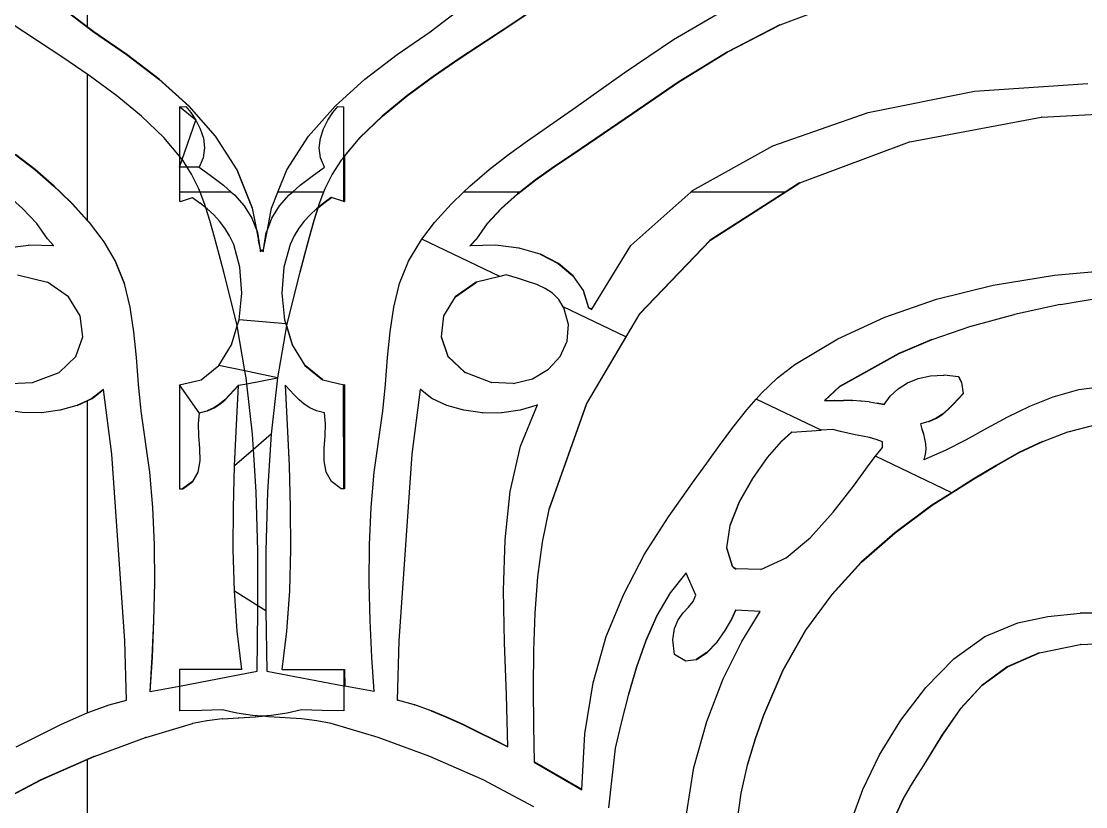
# Model space of a CAD drawing. Header units: inches. Extents: x -2812 to 9774, y -15726 to -746.
# Drawn here: x 3470.52 to 3486.51, y -9113.03 to -9101.23 of the extents above; entities that cross this region are included whole.
import ezdxf

# ---------------------------------------------------------------- set-up
doc = ezdxf.new("R2010")
doc.units = ezdxf.units.IN
doc.header["$LTSCALE"] = 17
doc.header["$MEASUREMENT"] = 0
doc.layers.add('OUTLINE', color=1, linetype='Continuous', lineweight=25)

# ---------------------------------------------------------------- blocks, each defined once
blk = doc.blocks.new('fddd')
for p, q in [((-427.464, -3270.876), (-427.464, -3276.271)), ((-428.832, -3275.227), (-427.369, -3276.347)), ((-427.464, -3276.271), (-428.827, -3275.227)), ((-422.313, -3276.347), (-420.85, -3275.227)), ((-420.337, -3275.722), (-421.073, -3276.223)), ((-421.069, -3276.223), (-420.332, -3275.722)), ((-418.655, -3276.465), (-417.866, -3276.002)), ((-417.055, -3276.244), (-416.187, -3275.916)), ((-427.817, -3276.745), (-428.609, -3276.223)), ((-427.364, -3276.347), (-427.464, -3276.271)), ((-421.073, -3276.223), (-421.865, -3276.745)), ((-421.86, -3276.745), (-421.069, -3276.223)), ((-421.073, -3276.223), (-421.069, -3276.223)), ((-417.06, -3276.244), (-417.853, -3276.651)), ((-417.849, -3276.651), (-417.055, -3276.244)), ((-417.06, -3276.244), (-417.055, -3276.244)), ((-427.364, -3276.347), (-427.369, -3276.347)), ((-427.369, -3276.347), (-426.873, -3276.69)), ((-426.868, -3276.69), (-427.364, -3276.347)), ((-422.809, -3276.69), (-422.313, -3276.347)), ((-419.4, -3276.965), (-418.655, -3276.465)), ((-427.464, -3276.986), (-427.817, -3276.745)), ((-426.868, -3276.69), (-426.873, -3276.69)), ((-426.873, -3276.69), (-426.39, -3277.058)), ((-426.385, -3277.058), (-426.868, -3276.69)), ((-423.292, -3277.058), (-422.809, -3276.69)), ((-421.865, -3276.745), (-422.27, -3277.021)), ((-422.265, -3277.021), (-421.86, -3276.745)), ((-421.865, -3276.745), (-421.86, -3276.745)), ((-417.853, -3276.651), (-418.585, -3277.104)), ((-418.58, -3277.104), (-417.849, -3276.651)), ((-417.853, -3276.651), (-417.849, -3276.651)), ((-420.124, -3277.478), (-419.4, -3276.965)), ((-427.464, -3276.986), (-427.464, -3279.176)), ((-427.413, -3277.021), (-427.464, -3276.986)), ((-427.019, -3277.311), (-427.413, -3277.021)), ((-426.39, -3277.058), (-425.94, -3277.462)), ((-426.385, -3277.058), (-426.39, -3277.058)), ((-425.935, -3277.462), (-426.385, -3277.058)), ((-423.742, -3277.462), (-423.292, -3277.058)), ((-422.27, -3277.021), (-422.663, -3277.311)), ((-422.659, -3277.311), (-422.265, -3277.021)), ((-422.27, -3277.021), (-422.265, -3277.021)), ((-418.585, -3277.104), (-419.272, -3277.573)), ((-419.267, -3277.573), (-418.58, -3277.104)), ((-418.585, -3277.104), (-418.58, -3277.104)), ((-414.137, -3277.241), (-412.435, -3277.122)), ((-415.733, -3277.559), (-414.137, -3277.241)), ((-426.649, -3277.615), (-427.019, -3277.311)), ((-422.663, -3277.311), (-423.034, -3277.615)), ((-423.029, -3277.615), (-422.659, -3277.311)), ((-422.663, -3277.311), (-422.659, -3277.311)), ((-425.831, -3277.675), (-426.08, -3277.476)), ((-426.08, -3277.476), (-426.08, -3278.217)), ((-426.08, -3277.476), (-426.07, -3277.476)), ((-426.07, -3277.476), (-425.983, -3277.467)), ((-425.983, -3277.467), (-425.906, -3277.56)), ((-425.935, -3277.462), (-425.94, -3277.462)), ((-425.94, -3277.462), (-425.543, -3277.913)), ((-425.538, -3277.913), (-425.935, -3277.462)), ((-425.906, -3277.56), (-425.831, -3277.675)), ((-424.14, -3277.913), (-423.742, -3277.462)), ((-423.851, -3277.675), (-423.776, -3277.56)), ((-423.776, -3277.56), (-423.699, -3277.467)), ((-423.699, -3277.467), (-423.612, -3277.476)), ((-423.612, -3278.228), (-423.612, -3277.476)), ((-420.85, -3277.985), (-420.124, -3277.478)), ((-419.272, -3277.573), (-419.933, -3278.027)), ((-419.928, -3278.027), (-419.267, -3277.573)), ((-419.272, -3277.573), (-419.267, -3277.573)), ((-417.164, -3278.061), (-415.733, -3277.559)), ((-413.131, -3277.629), (-410.807, -3277.509)), ((-426.315, -3277.936), (-426.649, -3277.615)), ((-426.039, -3278.265), (-425.831, -3277.675)), ((-425.831, -3277.675), (-425.766, -3277.805)), ((-423.916, -3277.805), (-423.851, -3277.675)), ((-423.034, -3277.615), (-423.367, -3277.936)), ((-423.363, -3277.936), (-423.029, -3277.615)), ((-423.034, -3277.615), (-423.029, -3277.615)), ((-415.109, -3277.998), (-413.136, -3277.629)), ((-413.131, -3277.629), (-413.136, -3277.629)), ((-425.766, -3277.805), (-425.72, -3277.946)), ((-425.538, -3277.913), (-425.543, -3277.913)), ((-425.543, -3277.913), (-425.218, -3278.42)), ((-425.213, -3278.42), (-425.538, -3277.913)), ((-424.465, -3278.42), (-424.14, -3277.913)), ((-423.962, -3277.946), (-423.916, -3277.805)), ((-426.08, -3278.217), (-426.315, -3277.936)), ((-425.72, -3277.946), (-425.702, -3278.092)), ((-423.98, -3278.092), (-423.962, -3277.946)), ((-423.598, -3278.217), (-423.363, -3277.936)), ((-423.367, -3277.936), (-423.598, -3278.211)), ((-423.367, -3277.936), (-423.363, -3277.936)), ((-421.135, -3278.188), (-420.85, -3277.985)), ((-419.933, -3278.027), (-420.183, -3278.193)), ((-420.178, -3278.193), (-419.928, -3278.027)), ((-419.933, -3278.027), (-419.928, -3278.027)), ((-418.371, -3278.731), (-417.164, -3278.061)), ((-416.758, -3278.614), (-415.114, -3277.998)), ((-415.114, -3277.998), (-415.109, -3277.998)), ((-428.547, -3278.188), (-428.254, -3278.416)), ((-428.249, -3278.416), (-428.543, -3278.188)), ((-426.08, -3278.217), (-426.08, -3278.379)), ((-426.039, -3278.265), (-426.08, -3278.217)), ((-425.721, -3278.239), (-425.785, -3278.379)), ((-425.702, -3278.092), (-425.721, -3278.239)), ((-423.961, -3278.239), (-423.98, -3278.092)), ((-423.898, -3278.379), (-423.961, -3278.239)), ((-423.612, -3278.228), (-423.652, -3278.276)), ((-423.598, -3278.211), (-423.612, -3278.228)), ((-423.612, -3278.234), (-423.598, -3278.217)), ((-423.612, -3278.234), (-423.612, -3278.228)), ((-423.612, -3278.339), (-423.612, -3278.234)), ((-423.598, -3278.211), (-423.598, -3278.217)), ((-423.598, -3278.217), (-423.598, -3278.379)), ((-421.428, -3278.416), (-421.135, -3278.188)), ((-420.183, -3278.193), (-420.454, -3278.375)), ((-420.449, -3278.375), (-420.178, -3278.193)), ((-420.183, -3278.193), (-420.178, -3278.193)), ((-426.08, -3278.379), (-426.039, -3278.265)), ((-426.08, -3278.379), (-426.08, -3278.755)), ((-425.964, -3278.379), (-426.08, -3278.379)), ((-426.03, -3278.276), (-426.039, -3278.265)), ((-425.964, -3278.379), (-426.03, -3278.276)), ((-425.785, -3278.379), (-425.964, -3278.379)), ((-425.896, -3278.485), (-425.964, -3278.379)), ((-425.785, -3278.379), (-425.596, -3278.516)), ((-424.086, -3278.516), (-423.898, -3278.379)), ((-423.652, -3278.276), (-423.786, -3278.485)), ((-423.598, -3278.379), (-423.612, -3278.339)), ((-423.612, -3278.379), (-423.612, -3278.339)), ((-423.612, -3278.379), (-423.598, -3278.379)), ((-423.612, -3278.755), (-423.612, -3278.379)), ((-423.598, -3278.379), (-423.598, -3278.755)), ((-420.454, -3278.375), (-420.731, -3278.572)), ((-420.726, -3278.572), (-420.449, -3278.375)), ((-420.454, -3278.375), (-420.449, -3278.375)), ((-428.254, -3278.416), (-427.964, -3278.667)), ((-428.249, -3278.416), (-428.254, -3278.416)), ((-427.959, -3278.667), (-428.249, -3278.416)), ((-425.788, -3278.707), (-425.896, -3278.485)), ((-425.596, -3278.516), (-425.416, -3278.652)), ((-425.213, -3278.42), (-425.218, -3278.42)), ((-425.218, -3278.42), (-424.985, -3278.994)), ((-424.98, -3278.994), (-425.213, -3278.42)), ((-424.6, -3278.755), (-424.465, -3278.42)), ((-424.266, -3278.652), (-424.086, -3278.516)), ((-423.786, -3278.485), (-423.895, -3278.707)), ((-421.719, -3278.667), (-421.428, -3278.416)), ((-427.959, -3278.667), (-427.964, -3278.667)), ((-427.964, -3278.667), (-427.873, -3278.755)), ((-427.868, -3278.755), (-427.959, -3278.667)), ((-425.769, -3278.755), (-425.788, -3278.707)), ((-425.416, -3278.652), (-425.3, -3278.755)), ((-424.382, -3278.755), (-424.266, -3278.652)), ((-423.895, -3278.707), (-423.913, -3278.755)), ((-421.81, -3278.755), (-421.719, -3278.667)), ((-420.995, -3278.781), (-420.726, -3278.572)), ((-420.731, -3278.572), (-420.966, -3278.755)), ((-420.731, -3278.572), (-420.726, -3278.572)), ((-418.101, -3279.476), (-416.758, -3278.614)), ((-416.763, -3278.614), (-416.982, -3278.755)), ((-416.763, -3278.614), (-416.758, -3278.614)), ((-428.435, -3279), (-428.682, -3278.781)), ((-427.873, -3278.755), (-427.868, -3278.755)), ((-427.873, -3278.755), (-427.687, -3278.934)), ((-427.682, -3278.934), (-427.868, -3278.755)), ((-426.08, -3278.755), (-426.08, -3278.898)), ((-425.769, -3278.755), (-426.08, -3278.755)), ((-426.065, -3278.894), (-425.884, -3278.836)), ((-425.884, -3278.836), (-425.77, -3278.92)), ((-425.3, -3278.755), (-425.769, -3278.755)), ((-425.698, -3278.94), (-425.769, -3278.755)), ((-425.3, -3278.755), (-425.251, -3278.797)), ((-425.251, -3278.797), (-425.107, -3278.959)), ((-424.697, -3278.994), (-424.6, -3278.755)), ((-424.382, -3278.755), (-424.6, -3278.755)), ((-424.575, -3278.959), (-424.431, -3278.797)), ((-424.431, -3278.797), (-424.382, -3278.755)), ((-423.913, -3278.755), (-424.382, -3278.755)), ((-423.913, -3278.755), (-423.984, -3278.94)), ((-423.798, -3278.836), (-423.913, -3278.92)), ((-423.908, -3278.92), (-423.795, -3278.837)), ((-423.795, -3278.837), (-423.798, -3278.836)), ((-423.612, -3278.894), (-423.795, -3278.837)), ((-423.612, -3278.755), (-423.598, -3278.755)), ((-423.612, -3278.893), (-423.612, -3278.755)), ((-423.598, -3278.755), (-423.598, -3278.898)), ((-421.996, -3278.934), (-421.81, -3278.755)), ((-420.966, -3278.755), (-421.81, -3278.755)), ((-421, -3278.781), (-421.247, -3279)), ((-421.243, -3279), (-420.995, -3278.781)), ((-420.966, -3278.755), (-421, -3278.781)), ((-421, -3278.781), (-420.995, -3278.781)), ((-419.297, -3279.555), (-418.397, -3278.755)), ((-418.397, -3278.755), (-418.371, -3278.731)), ((-416.982, -3278.755), (-418.397, -3278.755)), ((-416.982, -3278.755), (-418.106, -3279.476)), ((-428.224, -3279.226), (-428.435, -3279)), ((-427.682, -3278.934), (-427.687, -3278.934)), ((-427.687, -3278.934), (-427.464, -3279.181)), ((-427.464, -3279.176), (-427.682, -3278.934)), ((-426.065, -3278.894), (-426.08, -3278.898)), ((-425.682, -3278.989), (-425.77, -3278.92)), ((-425.682, -3278.989), (-425.698, -3278.94)), ((-425.663, -3279.005), (-425.682, -3278.989)), ((-425.622, -3279.183), (-425.682, -3278.989)), ((-425.565, -3279.095), (-425.663, -3279.005)), ((-425.107, -3278.959), (-424.991, -3279.145)), ((-424.98, -3278.994), (-424.985, -3278.994)), ((-424.985, -3278.994), (-424.929, -3279.298)), ((-424.919, -3279.323), (-424.98, -3278.994)), ((-424.758, -3279.323), (-424.697, -3278.994)), ((-424.692, -3279.145), (-424.575, -3278.959)), ((-424.019, -3279.005), (-424.117, -3279.095)), ((-424, -3278.989), (-424.061, -3279.183)), ((-424.056, -3279.183), (-423.995, -3278.989)), ((-424, -3278.989), (-424.019, -3279.005)), ((-423.984, -3278.94), (-424, -3278.989)), ((-423.994, -3278.984), (-424, -3278.989)), ((-423.995, -3278.989), (-423.908, -3278.92)), ((-423.995, -3278.989), (-423.994, -3278.984)), ((-423.913, -3278.92), (-423.994, -3278.984)), ((-423.908, -3278.92), (-423.913, -3278.92)), ((-423.612, -3278.893), (-423.598, -3278.898)), ((-423.612, -3278.894), (-423.612, -3278.893)), ((-423.612, -3278.894), (-423.598, -3278.898)), ((-422.248, -3279.214), (-421.996, -3278.934)), ((-421.247, -3279), (-421.458, -3279.226)), ((-421.454, -3279.226), (-421.243, -3279)), ((-421.247, -3279), (-421.243, -3279)), ((-427.464, -3279.176), (-427.464, -3279.181)), ((-427.429, -3279.214), (-427.464, -3279.176)), ((-427.464, -3279.181), (-427.434, -3279.214)), ((-425.552, -3279.434), (-425.622, -3279.183)), ((-425.476, -3279.191), (-425.565, -3279.095)), ((-425.395, -3279.296), (-425.476, -3279.191)), ((-424.991, -3279.145), (-424.924, -3279.323)), ((-424.758, -3279.323), (-424.692, -3279.145)), ((-424.207, -3279.191), (-424.287, -3279.296)), ((-424.117, -3279.095), (-424.207, -3279.191)), ((-424.061, -3279.183), (-424.13, -3279.434)), ((-424.125, -3279.434), (-424.056, -3279.183)), ((-424.061, -3279.183), (-424.056, -3279.183)), ((-428.063, -3279.458), (-428.224, -3279.226)), ((-427.429, -3279.214), (-427.434, -3279.214)), ((-427.434, -3279.214), (-427.245, -3279.463)), ((-427.242, -3279.462), (-427.429, -3279.214)), ((-425.325, -3279.411), (-425.395, -3279.296)), ((-424.919, -3279.323), (-424.929, -3279.298)), ((-424.929, -3279.298), (-424.924, -3279.323)), ((-424.924, -3279.323), (-424.909, -3279.364)), ((-424.924, -3279.323), (-424.867, -3279.624)), ((-424.904, -3279.364), (-424.919, -3279.323)), ((-424.909, -3279.364), (-424.904, -3279.364)), ((-424.909, -3279.364), (-424.891, -3279.479)), ((-424.863, -3279.624), (-424.904, -3279.364)), ((-424.815, -3279.624), (-424.758, -3279.323)), ((-424.815, -3279.624), (-424.774, -3279.364)), ((-424.774, -3279.364), (-424.758, -3279.323)), ((-424.287, -3279.296), (-424.358, -3279.411)), ((-422.436, -3279.462), (-422.248, -3279.214)), ((-421.458, -3279.226), (-421.619, -3279.458)), ((-421.614, -3279.458), (-421.454, -3279.226)), ((-421.458, -3279.226), (-421.454, -3279.226)), ((-427.964, -3279.562), (-428.063, -3279.458)), ((-427.245, -3279.463), (-427.242, -3279.462)), ((-427.245, -3279.463), (-427.217, -3279.501)), ((-427.212, -3279.501), (-427.242, -3279.462)), ((-427.217, -3279.501), (-427.047, -3279.79)), ((-427.212, -3279.501), (-427.217, -3279.501)), ((-427.042, -3279.79), (-427.212, -3279.501)), ((-425.484, -3279.692), (-425.552, -3279.434)), ((-425.264, -3279.541), (-425.325, -3279.411)), ((-424.891, -3279.479), (-424.867, -3279.624)), ((-424.863, -3279.624), (-424.891, -3279.479)), ((-424.358, -3279.411), (-424.418, -3279.541)), ((-424.13, -3279.434), (-424.199, -3279.692)), ((-424.194, -3279.692), (-424.125, -3279.434)), ((-424.13, -3279.434), (-424.125, -3279.434)), ((-422.636, -3279.79), (-422.465, -3279.501)), ((-422.465, -3279.501), (-422.436, -3279.462)), ((-421.267, -3280.021), (-422.436, -3279.462)), ((-421.619, -3279.458), (-421.718, -3279.562)), ((-421.713, -3279.561), (-421.614, -3279.458)), ((-421.619, -3279.458), (-421.614, -3279.458)), ((-418.106, -3279.476), (-419.166, -3280.582)), ((-419.161, -3280.582), (-418.101, -3279.476)), ((-418.106, -3279.476), (-418.101, -3279.476)), ((-428.702, -3279.596), (-428.347, -3279.552)), ((-428.342, -3279.552), (-428.347, -3279.552)), ((-427.964, -3279.562), (-428.342, -3279.552)), ((-425.171, -3279.884), (-425.264, -3279.541)), ((-424.867, -3279.624), (-424.863, -3279.625)), ((-424.867, -3279.624), (-424.865, -3279.645)), ((-424.867, -3279.624), (-424.863, -3279.624)), ((-424.865, -3279.645), (-424.841, -3279.635)), ((-424.839, -3279.634), (-424.863, -3279.624)), ((-424.863, -3279.625), (-424.863, -3279.624)), ((-424.863, -3279.625), (-424.841, -3279.635)), ((-424.841, -3279.635), (-424.839, -3279.634)), ((-424.841, -3279.635), (-424.818, -3279.645)), ((-424.839, -3279.634), (-424.815, -3279.624)), ((-424.818, -3279.645), (-424.815, -3279.624)), ((-424.418, -3279.541), (-424.512, -3279.884)), ((-421.718, -3279.562), (-421.713, -3279.561)), ((-421.331, -3279.552), (-421.713, -3279.561)), ((-420.98, -3279.596), (-421.331, -3279.552)), ((-420.98, -3279.596), (-420.975, -3279.596)), ((-420.661, -3279.689), (-420.975, -3279.596)), ((-419.882, -3280.514), (-419.297, -3279.555)), ((-427.047, -3279.79), (-426.911, -3280.128)), ((-427.042, -3279.79), (-427.047, -3279.79)), ((-426.906, -3280.128), (-427.042, -3279.79)), ((-425.41, -3279.956), (-425.484, -3279.692)), ((-424.199, -3279.692), (-424.272, -3279.956)), ((-424.267, -3279.956), (-424.194, -3279.692)), ((-424.199, -3279.692), (-424.194, -3279.692)), ((-422.771, -3280.128), (-422.636, -3279.79)), ((-420.661, -3279.689), (-420.656, -3279.689)), ((-420.661, -3279.689), (-420.388, -3279.829)), ((-420.383, -3279.829), (-420.656, -3279.689)), ((-420.388, -3279.829), (-420.169, -3280.012)), ((-420.388, -3279.829), (-420.383, -3279.829)), ((-420.164, -3280.012), (-420.383, -3279.829)), ((-428.51, -3279.997), (-428.061, -3280.11)), ((-425.217, -3280.733), (-425.41, -3279.956)), ((-425.142, -3280.273), (-425.171, -3279.884)), ((-424.512, -3279.884), (-424.54, -3280.273)), ((-424.272, -3279.956), (-424.465, -3280.733)), ((-424.461, -3280.733), (-424.267, -3279.956)), ((-424.272, -3279.956), (-424.267, -3279.956)), ((-421.173, -3279.997), (-421.267, -3280.021)), ((-421.003, -3280.049), (-421.173, -3279.997)), ((-413.857, -3280.151), (-412.935, -3280.001)), ((-412.935, -3280.001), (-411.936, -3279.914)), ((-427.746, -3280.33), (-428.061, -3280.11)), ((-426.911, -3280.128), (-426.822, -3280.484)), ((-426.906, -3280.128), (-426.911, -3280.128)), ((-426.818, -3280.484), (-426.906, -3280.128)), ((-422.86, -3280.484), (-422.771, -3280.128)), ((-421.622, -3280.11), (-421.936, -3280.33)), ((-421.931, -3280.33), (-421.617, -3280.11)), ((-421.617, -3280.11), (-421.622, -3280.11)), ((-421.267, -3280.021), (-421.617, -3280.11)), ((-420.849, -3280.096), (-421.003, -3280.049)), ((-420.709, -3280.144), (-420.849, -3280.096)), ((-420.584, -3280.202), (-420.709, -3280.144)), ((-420.169, -3280.012), (-420.014, -3280.235)), ((-420.169, -3280.012), (-420.164, -3280.012)), ((-420.01, -3280.235), (-420.164, -3280.012)), ((-414.705, -3280.362), (-413.857, -3280.151)), ((-425.183, -3280.673), (-425.142, -3280.273)), ((-424.54, -3280.273), (-424.499, -3280.673)), ((-420.475, -3280.275), (-420.584, -3280.202)), ((-420.382, -3280.37), (-420.475, -3280.275)), ((-420.014, -3280.235), (-420.01, -3280.235)), ((-420.014, -3280.235), (-419.933, -3280.495)), ((-419.928, -3280.495), (-420.01, -3280.235)), ((-412.842, -3280.442), (-412.135, -3280.322)), ((-427.569, -3280.616), (-427.746, -3280.33)), ((-426.822, -3280.484), (-426.767, -3280.855)), ((-426.818, -3280.484), (-426.822, -3280.484)), ((-426.762, -3280.855), (-426.818, -3280.484)), ((-422.916, -3280.855), (-422.86, -3280.484)), ((-421.936, -3280.33), (-422.113, -3280.616)), ((-422.108, -3280.616), (-421.931, -3280.33)), ((-421.936, -3280.33), (-421.931, -3280.33)), ((-420.317, -3280.476), (-420.382, -3280.37)), ((-419.371, -3280.928), (-420.317, -3280.476)), ((-420.305, -3280.495), (-420.317, -3280.476)), ((-415.481, -3280.633), (-414.705, -3280.362)), ((-412.847, -3280.442), (-413.536, -3280.594)), ((-412.847, -3280.442), (-412.842, -3280.442)), ((-427.532, -3280.927), (-427.569, -3280.616)), ((-422.113, -3280.616), (-422.15, -3280.927)), ((-422.145, -3280.927), (-422.108, -3280.616)), ((-422.113, -3280.616), (-422.108, -3280.616)), ((-420.234, -3280.745), (-420.305, -3280.495)), ((-419.961, -3281.932), (-419.161, -3280.582)), ((-419.933, -3280.495), (-419.928, -3280.495)), ((-419.933, -3280.495), (-419.883, -3280.516)), ((-419.882, -3280.514), (-419.928, -3280.495)), ((-419.883, -3280.516), (-419.882, -3280.514)), ((-419.166, -3280.582), (-419.371, -3280.928)), ((-419.166, -3280.582), (-419.161, -3280.582)), ((-416.19, -3280.961), (-415.481, -3280.633)), ((-414.188, -3280.771), (-413.541, -3280.594)), ((-413.541, -3280.594), (-413.536, -3280.594)), ((-425.296, -3281.047), (-425.211, -3280.766)), ((-425.211, -3280.766), (-425.217, -3280.733)), ((-425.211, -3280.766), (-425.183, -3280.673)), ((-425.095, -3281.442), (-425.211, -3280.766)), ((-424.482, -3280.732), (-425.183, -3280.673)), ((-424.471, -3280.766), (-424.605, -3281.546)), ((-424.499, -3280.673), (-424.482, -3280.732)), ((-424.465, -3280.733), (-424.482, -3280.732)), ((-424.482, -3280.732), (-424.471, -3280.766)), ((-424.469, -3280.756), (-424.471, -3280.766)), ((-424.471, -3280.766), (-424.386, -3281.047)), ((-424.465, -3280.733), (-424.469, -3280.756)), ((-424.466, -3280.766), (-424.469, -3280.756)), ((-424.466, -3280.766), (-424.461, -3280.733)), ((-424.381, -3281.047), (-424.466, -3280.766)), ((-424.465, -3280.733), (-424.461, -3280.733)), ((-420.256, -3280.993), (-420.234, -3280.745)), ((-414.772, -3280.968), (-414.192, -3280.771)), ((-414.192, -3280.771), (-414.188, -3280.771)), ((-427.638, -3281.224), (-427.532, -3280.927)), ((-426.767, -3280.855), (-426.73, -3281.241)), ((-426.762, -3280.855), (-426.767, -3280.855)), ((-426.725, -3281.241), (-426.762, -3280.855)), ((-422.952, -3281.241), (-422.916, -3280.855)), ((-422.15, -3280.927), (-422.145, -3280.927)), ((-422.15, -3280.927), (-422.045, -3281.224)), ((-422.04, -3281.224), (-422.145, -3280.927)), ((-419.371, -3280.928), (-419.966, -3281.932)), ((-416.833, -3281.345), (-416.19, -3280.961)), ((-425.486, -3281.359), (-425.296, -3281.047)), ((-424.381, -3281.047), (-424.386, -3281.047)), ((-424.386, -3281.047), (-424.197, -3281.359)), ((-424.192, -3281.359), (-424.381, -3281.047)), ((-420.36, -3281.223), (-420.256, -3280.993)), ((-414.777, -3280.968), (-415.271, -3281.179)), ((-415.266, -3281.179), (-414.772, -3280.968)), ((-414.777, -3280.968), (-414.772, -3280.968)), ((-427.888, -3281.467), (-427.638, -3281.224)), ((-426.73, -3281.241), (-426.699, -3281.64)), ((-426.725, -3281.241), (-426.73, -3281.241)), ((-426.695, -3281.64), (-426.725, -3281.241)), ((-422.983, -3281.64), (-422.952, -3281.241)), ((-422.045, -3281.224), (-422.04, -3281.224)), ((-422.045, -3281.224), (-421.794, -3281.467)), ((-421.789, -3281.467), (-422.04, -3281.224)), ((-420.537, -3281.417), (-420.36, -3281.223)), ((-415.271, -3281.179), (-416.164, -3281.677)), ((-416.159, -3281.677), (-415.266, -3281.179)), ((-415.271, -3281.179), (-415.266, -3281.179)), ((-425.755, -3281.574), (-425.486, -3281.359)), ((-425.095, -3281.442), (-425.486, -3281.359)), ((-424.605, -3281.546), (-425.095, -3281.442)), ((-425.077, -3281.546), (-425.095, -3281.442)), ((-424.196, -3281.36), (-424.197, -3281.359)), ((-424.196, -3281.36), (-424.192, -3281.359)), ((-424.196, -3281.36), (-423.928, -3281.574)), ((-423.923, -3281.574), (-424.192, -3281.359)), ((-420.775, -3281.558), (-420.537, -3281.417)), ((-417.094, -3281.545), (-416.833, -3281.345)), ((-428.287, -3281.615), (-427.888, -3281.467)), ((-426.08, -3281.65), (-425.755, -3281.574)), ((-425.067, -3281.633), (-425.077, -3281.546)), ((-425.067, -3281.633), (-424.605, -3281.546)), ((-424.605, -3281.546), (-424.699, -3282.389)), ((-423.923, -3281.574), (-423.928, -3281.574)), ((-423.923, -3281.574), (-423.612, -3281.648)), ((-421.794, -3281.467), (-421.789, -3281.467)), ((-421.396, -3281.615), (-421.789, -3281.467)), ((-421.064, -3281.629), (-420.775, -3281.558)), ((-417.334, -3281.774), (-417.094, -3281.545)), ((-415.143, -3281.621), (-414.981, -3281.554)), ((-414.981, -3281.554), (-414.799, -3281.513)), ((-414.799, -3281.513), (-414.598, -3281.505)), ((-414.598, -3281.505), (-414.596, -3281.505)), ((-414.593, -3281.505), (-414.596, -3281.505)), ((-414.378, -3281.532), (-414.593, -3281.505)), ((-414.378, -3281.532), (-414.373, -3281.532)), ((-414.378, -3281.532), (-414.329, -3281.615)), ((-414.324, -3281.615), (-414.373, -3281.532)), ((-428.618, -3281.63), (-428.287, -3281.615)), ((-427.22, -3281.718), (-427.397, -3281.856)), ((-427.392, -3281.856), (-427.22, -3281.722)), ((-427.22, -3281.722), (-427.22, -3281.718)), ((-427.096, -3282.693), (-427.22, -3281.722)), ((-426.699, -3281.64), (-426.661, -3282.048)), ((-426.695, -3281.64), (-426.699, -3281.64)), ((-426.656, -3282.048), (-426.695, -3281.64)), ((-426.08, -3281.65), (-426.08, -3283.213)), ((-425.785, -3282.071), (-426.08, -3281.65)), ((-425.26, -3281.729), (-425.329, -3281.802)), ((-425.324, -3281.802), (-425.255, -3281.729)), ((-425.19, -3281.656), (-425.26, -3281.729)), ((-425.255, -3281.729), (-425.26, -3281.729)), ((-425.255, -3281.729), (-425.19, -3281.661)), ((-425.223, -3282.251), (-425.19, -3281.661)), ((-425.19, -3281.656), (-425.067, -3281.633)), ((-425.19, -3281.661), (-425.19, -3281.656)), ((-424.983, -3282.389), (-425.067, -3281.633)), ((-424.493, -3281.656), (-424.46, -3282.251)), ((-424.488, -3281.661), (-424.493, -3281.656)), ((-424.455, -3282.251), (-424.488, -3281.661)), ((-424.422, -3281.729), (-424.488, -3281.661)), ((-424.354, -3281.802), (-424.422, -3281.729)), ((-423.613, -3281.671), (-423.612, -3281.648)), ((-423.613, -3281.671), (-423.598, -3281.65)), ((-423.612, -3283.213), (-423.613, -3281.671)), ((-423.598, -3281.65), (-423.612, -3281.648)), ((-423.598, -3281.65), (-423.598, -3283.213)), ((-423.022, -3282.048), (-422.983, -3281.64)), ((-422.462, -3281.718), (-422.586, -3282.693)), ((-422.581, -3282.693), (-422.458, -3281.722)), ((-422.458, -3281.722), (-422.462, -3281.718)), ((-422.286, -3281.856), (-422.458, -3281.722)), ((-421.396, -3281.615), (-421.391, -3281.615)), ((-421.064, -3281.629), (-421.391, -3281.615)), ((-416.164, -3281.677), (-416.387, -3281.884)), ((-416.382, -3281.884), (-416.159, -3281.677)), ((-416.164, -3281.677), (-416.159, -3281.677)), ((-415.401, -3281.822), (-415.283, -3281.712)), ((-415.283, -3281.712), (-415.143, -3281.621)), ((-414.329, -3281.615), (-414.324, -3281.615)), ((-414.329, -3281.615), (-414.304, -3281.781)), ((-414.299, -3281.781), (-414.324, -3281.615)), ((-412.955, -3281.83), (-412.568, -3281.718)), ((-412.568, -3281.718), (-411.764, -3281.619)), ((-427.464, -3281.888), (-427.62, -3281.961)), ((-427.615, -3281.961), (-427.464, -3281.89)), ((-427.397, -3281.856), (-427.464, -3281.888)), ((-427.464, -3281.89), (-427.392, -3281.856)), ((-427.464, -3281.888), (-427.464, -3281.89)), ((-427.464, -3281.89), (-427.464, -3286.579)), ((-427.392, -3281.856), (-427.397, -3281.856)), ((-425.399, -3281.873), (-425.475, -3281.938)), ((-425.471, -3281.938), (-425.394, -3281.873)), ((-425.329, -3281.802), (-425.399, -3281.873)), ((-425.399, -3281.873), (-425.394, -3281.873)), ((-425.394, -3281.873), (-425.324, -3281.802)), ((-425.329, -3281.802), (-425.324, -3281.802)), ((-424.283, -3281.873), (-424.354, -3281.802)), ((-424.207, -3281.938), (-424.283, -3281.873)), ((-422.062, -3281.961), (-422.286, -3281.856)), ((-417.556, -3282.024), (-417.414, -3281.865)), ((-417.414, -3281.865), (-417.334, -3281.774)), ((-416.438, -3282.332), (-417.414, -3281.865)), ((-416.387, -3281.884), (-416.382, -3281.884)), ((-416.382, -3281.884), (-416.246, -3281.884)), ((-416.246, -3281.884), (-416.244, -3281.884)), ((-416.241, -3281.884), (-416.244, -3281.884)), ((-416.241, -3281.884), (-416.108, -3281.884)), ((-416.108, -3281.884), (-416.103, -3281.884)), ((-415.974, -3281.887), (-416.103, -3281.884)), ((-415.974, -3281.887), (-415.969, -3281.887)), ((-415.844, -3281.894), (-415.969, -3281.887)), ((-415.844, -3281.894), (-415.839, -3281.894)), ((-415.72, -3281.906), (-415.839, -3281.894)), ((-415.72, -3281.906), (-415.715, -3281.906)), ((-415.715, -3281.906), (-415.603, -3281.923)), ((-415.603, -3281.923), (-415.598, -3281.923)), ((-415.493, -3281.946), (-415.598, -3281.923)), ((-415.598, -3281.923), (-415.494, -3281.946)), ((-415.493, -3281.946), (-415.401, -3281.822)), ((-414.38, -3281.86), (-414.455, -3281.94)), ((-414.45, -3281.94), (-414.375, -3281.86)), ((-414.304, -3281.781), (-414.38, -3281.86)), ((-414.38, -3281.86), (-414.375, -3281.86)), ((-414.375, -3281.86), (-414.299, -3281.781)), ((-414.304, -3281.781), (-414.299, -3281.781)), ((-413.307, -3281.97), (-412.955, -3281.83)), ((-428.441, -3282.067), (-428.72, -3282.027)), ((-428.155, -3282.069), (-428.441, -3282.067)), ((-428.151, -3282.069), (-428.155, -3282.069)), ((-427.877, -3282.033), (-428.151, -3282.069)), ((-427.872, -3282.033), (-427.877, -3282.033)), ((-427.62, -3281.961), (-427.872, -3282.033)), ((-427.615, -3281.961), (-427.62, -3281.961)), ((-426.661, -3282.048), (-426.529, -3282.961)), ((-426.656, -3282.048), (-426.661, -3282.048)), ((-426.524, -3282.961), (-426.656, -3282.048)), ((-425.785, -3282.071), (-425.8, -3282.235)), ((-425.795, -3282.235), (-425.78, -3282.071)), ((-425.785, -3282.071), (-425.78, -3282.071)), ((-425.78, -3282.071), (-425.664, -3282.04)), ((-425.563, -3281.994), (-425.664, -3282.04)), ((-425.664, -3282.04), (-425.659, -3282.04)), ((-425.659, -3282.04), (-425.558, -3281.994)), ((-425.475, -3281.938), (-425.563, -3281.994)), ((-425.563, -3281.994), (-425.558, -3281.994)), ((-425.558, -3281.994), (-425.471, -3281.938)), ((-425.475, -3281.938), (-425.471, -3281.938)), ((-424.12, -3281.994), (-424.207, -3281.938)), ((-424.018, -3282.04), (-424.12, -3281.994)), ((-423.898, -3282.071), (-424.018, -3282.04)), ((-423.883, -3282.235), (-423.898, -3282.071)), ((-423.153, -3282.961), (-423.022, -3282.048)), ((-421.805, -3282.033), (-422.062, -3281.961)), ((-421.527, -3282.069), (-421.805, -3282.033)), ((-421.527, -3282.069), (-421.522, -3282.069)), ((-421.522, -3282.069), (-421.242, -3282.067)), ((-421.242, -3282.067), (-421.237, -3282.067)), ((-421.237, -3282.067), (-420.962, -3282.027)), ((-420.962, -3282.027), (-420.957, -3282.027)), ((-420.957, -3282.027), (-420.702, -3281.948)), ((-420.955, -3282.57), (-420.702, -3281.948)), ((-420.702, -3281.948), (-420.701, -3281.946)), ((-419.966, -3281.932), (-420.528, -3283.523)), ((-420.523, -3283.523), (-419.961, -3281.932)), ((-419.966, -3281.932), (-419.961, -3281.932)), ((-417.765, -3282.289), (-417.556, -3282.024)), ((-415.494, -3281.946), (-415.493, -3281.946)), ((-414.532, -3282.017), (-414.616, -3282.089)), ((-414.611, -3282.089), (-414.527, -3282.017)), ((-414.455, -3281.94), (-414.532, -3282.017)), ((-414.532, -3282.017), (-414.527, -3282.017)), ((-414.527, -3282.017), (-414.45, -3281.94)), ((-414.455, -3281.94), (-414.45, -3281.94)), ((-413.635, -3282.13), (-413.307, -3281.97)), ((-425.8, -3282.235), (-425.791, -3282.417)), ((-425.8, -3282.235), (-425.795, -3282.235)), ((-425.786, -3282.417), (-425.795, -3282.235)), ((-423.892, -3282.417), (-423.883, -3282.235)), ((-414.948, -3282.237), (-414.944, -3282.237)), ((-414.948, -3282.237), (-414.926, -3282.314)), ((-414.82, -3282.202), (-414.944, -3282.237)), ((-414.921, -3282.314), (-414.944, -3282.237)), ((-414.71, -3282.151), (-414.82, -3282.202)), ((-414.82, -3282.202), (-414.815, -3282.202)), ((-414.815, -3282.202), (-414.705, -3282.151)), ((-414.616, -3282.089), (-414.71, -3282.151)), ((-414.71, -3282.151), (-414.705, -3282.151)), ((-414.705, -3282.151), (-414.611, -3282.089)), ((-414.616, -3282.089), (-414.611, -3282.089)), ((-413.948, -3282.301), (-413.635, -3282.13)), ((-412.729, -3282.356), (-412.304, -3282.246)), ((-425.251, -3282.866), (-425.223, -3282.251)), ((-424.968, -3282.622), (-424.983, -3282.389)), ((-424.699, -3282.389), (-424.968, -3282.622)), ((-424.699, -3282.389), (-424.755, -3283.257)), ((-424.455, -3282.251), (-424.46, -3282.251)), ((-424.46, -3282.251), (-424.432, -3282.862)), ((-424.427, -3282.866), (-424.455, -3282.251)), ((-417.964, -3282.559), (-417.765, -3282.289)), ((-416.883, -3282.361), (-417.04, -3282.502)), ((-417.035, -3282.502), (-416.878, -3282.361)), ((-416.878, -3282.361), (-416.883, -3282.361)), ((-416.878, -3282.361), (-416.438, -3282.332)), ((-416.262, -3282.32), (-416.438, -3282.332)), ((-416.151, -3282.352), (-416.262, -3282.32)), ((-416.039, -3282.378), (-416.151, -3282.352)), ((-415.927, -3282.4), (-416.039, -3282.378)), ((-415.818, -3282.421), (-415.927, -3282.4)), ((-414.926, -3282.314), (-414.921, -3282.314)), ((-414.926, -3282.314), (-414.904, -3282.389)), ((-414.899, -3282.389), (-414.921, -3282.314)), ((-414.904, -3282.389), (-414.899, -3282.389)), ((-414.904, -3282.389), (-414.885, -3282.463)), ((-414.88, -3282.463), (-414.899, -3282.389)), ((-414.257, -3282.471), (-413.948, -3282.301)), ((-413.111, -3282.499), (-412.733, -3282.356)), ((-412.733, -3282.356), (-412.729, -3282.356)), ((-425.791, -3282.417), (-425.786, -3282.417)), ((-425.791, -3282.417), (-425.776, -3282.606)), ((-425.772, -3282.606), (-425.786, -3282.417)), ((-423.906, -3282.606), (-423.892, -3282.417)), ((-418.157, -3282.828), (-417.964, -3282.559)), ((-417.04, -3282.502), (-417.248, -3282.744)), ((-417.243, -3282.744), (-417.035, -3282.502)), ((-417.04, -3282.502), (-417.035, -3282.502)), ((-415.712, -3282.443), (-415.818, -3282.421)), ((-415.612, -3282.471), (-415.712, -3282.443)), ((-415.519, -3282.506), (-415.612, -3282.471)), ((-415.519, -3282.589), (-415.519, -3282.506)), ((-414.885, -3282.463), (-414.872, -3282.538)), ((-414.885, -3282.463), (-414.88, -3282.463)), ((-414.867, -3282.538), (-414.88, -3282.463)), ((-414.872, -3282.538), (-414.868, -3282.614)), ((-414.872, -3282.538), (-414.867, -3282.538)), ((-414.863, -3282.614), (-414.867, -3282.538)), ((-414.57, -3282.633), (-414.257, -3282.471)), ((-413.115, -3282.499), (-413.468, -3282.669)), ((-413.463, -3282.669), (-413.111, -3282.499)), ((-413.115, -3282.499), (-413.111, -3282.499)), ((-426.898, -3285.493), (-427.096, -3282.693)), ((-425.776, -3282.606), (-425.772, -3282.606)), ((-425.776, -3282.606), (-425.775, -3282.791)), ((-425.77, -3282.791), (-425.772, -3282.606)), ((-424.968, -3282.622), (-425.251, -3282.866)), ((-424.928, -3283.257), (-424.968, -3282.622)), ((-423.907, -3282.791), (-423.906, -3282.606)), ((-422.586, -3282.693), (-422.784, -3285.493)), ((-422.78, -3285.493), (-422.581, -3282.693)), ((-422.581, -3282.693), (-422.586, -3282.693)), ((-421.11, -3283.251), (-420.955, -3282.57)), ((-415.704, -3282.829), (-415.622, -3282.722)), ((-415.622, -3282.722), (-415.519, -3282.589)), ((-414.477, -3283.27), (-415.622, -3282.722)), ((-414.876, -3282.693), (-414.899, -3282.776)), ((-414.893, -3282.774), (-414.57, -3282.633)), ((-414.893, -3282.774), (-414.871, -3282.693)), ((-414.868, -3282.614), (-414.876, -3282.693)), ((-414.876, -3282.693), (-414.871, -3282.693)), ((-414.871, -3282.693), (-414.863, -3282.614)), ((-414.868, -3282.614), (-414.863, -3282.614)), ((-413.468, -3282.669), (-413.808, -3282.861)), ((-413.803, -3282.861), (-413.463, -3282.669)), ((-413.468, -3282.669), (-413.463, -3282.669)), ((-425.775, -3282.791), (-425.805, -3282.96)), ((-425.8, -3282.96), (-425.77, -3282.791)), ((-425.775, -3282.791), (-425.77, -3282.791)), ((-425.268, -3283.494), (-425.251, -3282.866)), ((-424.432, -3282.862), (-424.427, -3282.866)), ((-424.432, -3282.862), (-424.432, -3282.866)), ((-424.432, -3282.866), (-424.414, -3283.494)), ((-424.427, -3282.866), (-424.432, -3282.866)), ((-424.409, -3283.494), (-424.427, -3282.866)), ((-423.877, -3282.96), (-423.907, -3282.791)), ((-418.346, -3283.087), (-418.157, -3282.828)), ((-417.248, -3282.744), (-417.47, -3283.057)), ((-417.465, -3283.057), (-417.243, -3282.744)), ((-417.248, -3282.744), (-417.243, -3282.744)), ((-415.955, -3283.173), (-415.704, -3282.829)), ((-414.899, -3282.776), (-414.893, -3282.774)), ((-413.808, -3282.861), (-414.155, -3283.066)), ((-414.15, -3283.066), (-413.803, -3282.861)), ((-413.808, -3282.861), (-413.803, -3282.861)), ((-426.529, -3282.961), (-426.483, -3283.495)), ((-426.524, -3282.961), (-426.529, -3282.961)), ((-426.478, -3283.495), (-426.524, -3282.961)), ((-425.805, -3282.96), (-425.885, -3283.104)), ((-425.88, -3283.104), (-425.8, -3282.96)), ((-425.805, -3282.96), (-425.8, -3282.96)), ((-423.797, -3283.104), (-423.877, -3282.96)), ((-423.199, -3283.495), (-423.153, -3282.961)), ((-425.885, -3283.104), (-426.033, -3283.212)), ((-426.028, -3283.212), (-425.88, -3283.104)), ((-425.885, -3283.104), (-425.88, -3283.104)), ((-423.65, -3283.212), (-423.797, -3283.104)), ((-418.735, -3283.631), (-418.346, -3283.087)), ((-417.47, -3283.057), (-417.67, -3283.408)), ((-417.665, -3283.408), (-417.465, -3283.057)), ((-417.47, -3283.057), (-417.465, -3283.057)), ((-416.258, -3283.564), (-415.955, -3283.173)), ((-414.77, -3283.459), (-414.15, -3283.066)), ((-414.155, -3283.066), (-414.477, -3283.27)), ((-414.155, -3283.066), (-414.15, -3283.066)), ((-426.08, -3283.213), (-426.065, -3283.213)), ((-426.065, -3283.213), (-426.033, -3283.212)), ((-426.033, -3283.212), (-426.028, -3283.212)), ((-424.903, -3284.143), (-424.928, -3283.257)), ((-424.755, -3283.257), (-424.78, -3284.143)), ((-423.612, -3283.213), (-423.65, -3283.212)), ((-423.598, -3283.213), (-423.612, -3283.213)), ((-421.188, -3283.978), (-421.11, -3283.251)), ((-414.477, -3283.27), (-414.775, -3283.459)), ((-426.483, -3283.495), (-426.46, -3284.055)), ((-426.478, -3283.495), (-426.483, -3283.495)), ((-426.455, -3284.055), (-426.478, -3283.495)), ((-425.271, -3284.123), (-425.268, -3283.494)), ((-424.414, -3283.494), (-424.411, -3284.123)), ((-424.409, -3283.494), (-424.414, -3283.494)), ((-424.406, -3284.123), (-424.409, -3283.494)), ((-423.223, -3284.055), (-423.199, -3283.495)), ((-420.528, -3283.523), (-420.632, -3284.011)), ((-420.627, -3284.011), (-420.523, -3283.523)), ((-420.528, -3283.523), (-420.523, -3283.523)), ((-417.67, -3283.408), (-417.812, -3283.765)), ((-417.807, -3283.765), (-417.665, -3283.408)), ((-417.67, -3283.408), (-417.665, -3283.408)), ((-414.775, -3283.459), (-415.335, -3283.871)), ((-415.33, -3283.871), (-414.77, -3283.459)), ((-414.775, -3283.459), (-414.77, -3283.459)), ((-419.092, -3284.196), (-418.735, -3283.631)), ((-416.6, -3283.943), (-416.258, -3283.564)), ((-417.812, -3283.765), (-417.859, -3284.098)), ((-417.854, -3284.098), (-417.807, -3283.765)), ((-417.812, -3283.765), (-417.807, -3283.765)), ((-421.209, -3284.739), (-421.188, -3283.978)), ((-416.967, -3284.25), (-416.6, -3283.943)), ((-415.335, -3283.871), (-415.836, -3284.314)), ((-415.831, -3284.314), (-415.33, -3283.871)), ((-415.335, -3283.871), (-415.33, -3283.871)), ((-426.46, -3284.055), (-426.455, -3284.625)), ((-426.455, -3284.055), (-426.46, -3284.055)), ((-426.45, -3284.625), (-426.455, -3284.055)), ((-425.254, -3284.745), (-425.271, -3284.123)), ((-424.901, -3284.967), (-424.903, -3284.143)), ((-424.78, -3284.143), (-424.782, -3285.042)), ((-424.411, -3284.123), (-424.428, -3284.745)), ((-424.423, -3284.745), (-424.406, -3284.123)), ((-424.406, -3284.123), (-424.411, -3284.123)), ((-423.227, -3284.625), (-423.223, -3284.055)), ((-420.632, -3284.011), (-420.701, -3284.533)), ((-420.696, -3284.533), (-420.627, -3284.011)), ((-420.632, -3284.011), (-420.627, -3284.011)), ((-417.859, -3284.098), (-417.854, -3284.098)), ((-417.859, -3284.098), (-417.775, -3284.373)), ((-417.771, -3284.373), (-417.854, -3284.098)), ((-419.406, -3284.792), (-419.092, -3284.196)), ((-417.347, -3284.426), (-416.967, -3284.25)), ((-415.836, -3284.314), (-416.281, -3284.799)), ((-416.276, -3284.799), (-415.831, -3284.314)), ((-415.836, -3284.314), (-415.831, -3284.314)), ((-418.47, -3284.477), (-418.706, -3284.773)), ((-418.702, -3284.773), (-418.468, -3284.48)), ((-418.468, -3284.48), (-418.47, -3284.477)), ((-418.321, -3284.808), (-418.468, -3284.48)), ((-417.775, -3284.373), (-417.764, -3284.386)), ((-417.775, -3284.373), (-417.771, -3284.373)), ((-417.759, -3284.386), (-417.771, -3284.373)), ((-417.764, -3284.386), (-417.759, -3284.386)), ((-417.764, -3284.386), (-417.759, -3284.393)), ((-417.754, -3284.393), (-417.759, -3284.386)), ((-417.759, -3284.393), (-417.75, -3284.4)), ((-417.759, -3284.393), (-417.754, -3284.393)), ((-417.746, -3284.4), (-417.754, -3284.393)), ((-417.75, -3284.4), (-417.746, -3284.4)), ((-417.75, -3284.4), (-417.742, -3284.405)), ((-417.737, -3284.405), (-417.746, -3284.4)), ((-417.742, -3284.405), (-417.737, -3284.405)), ((-417.742, -3284.405), (-417.726, -3284.414)), ((-417.721, -3284.414), (-417.737, -3284.405)), ((-417.726, -3284.414), (-417.721, -3284.414)), ((-417.347, -3284.426), (-417.721, -3284.414)), ((-426.455, -3284.625), (-426.467, -3285.192)), ((-426.462, -3285.192), (-426.45, -3284.625)), ((-426.45, -3284.625), (-426.455, -3284.625)), ((-423.216, -3285.192), (-423.227, -3284.625)), ((-420.701, -3284.533), (-420.742, -3285.08)), ((-420.737, -3285.08), (-420.696, -3284.533)), ((-420.701, -3284.533), (-420.696, -3284.533)), ((-425.212, -3285.35), (-425.254, -3284.745)), ((-425.254, -3284.745), (-424.901, -3284.967)), ((-424.428, -3284.748), (-424.47, -3285.35)), ((-424.465, -3285.35), (-424.423, -3284.745)), ((-424.423, -3284.745), (-424.428, -3284.745)), ((-424.423, -3284.745), (-424.428, -3284.748)), ((-424.428, -3284.745), (-424.428, -3284.748)), ((-421.195, -3285.519), (-421.209, -3284.739)), ((-419.667, -3285.432), (-419.406, -3284.792)), ((-418.706, -3284.773), (-418.906, -3285.115)), ((-418.901, -3285.115), (-418.702, -3284.773)), ((-418.702, -3284.773), (-418.706, -3284.773)), ((-416.281, -3284.799), (-416.673, -3285.337)), ((-416.668, -3285.337), (-416.276, -3284.799)), ((-416.281, -3284.799), (-416.276, -3284.799)), ((-418.43, -3284.989), (-418.362, -3284.904)), ((-418.362, -3284.904), (-418.321, -3284.808)), ((-424.914, -3285.949), (-424.901, -3285.042)), ((-424.901, -3284.967), (-424.782, -3285.042)), ((-424.901, -3285.042), (-424.901, -3284.967)), ((-424.782, -3285.042), (-424.768, -3285.949)), ((-420.742, -3285.08), (-420.761, -3285.641)), ((-420.756, -3285.641), (-420.737, -3285.08)), ((-420.742, -3285.08), (-420.737, -3285.08)), ((-418.906, -3285.115), (-419.073, -3285.489)), ((-419.069, -3285.489), (-418.901, -3285.115)), ((-418.906, -3285.115), (-418.901, -3285.115)), ((-418.586, -3285.179), (-418.51, -3285.077)), ((-418.51, -3285.077), (-418.43, -3284.989)), ((-417.726, -3285.037), (-417.787, -3285.169)), ((-417.782, -3285.169), (-417.721, -3285.037)), ((-417.721, -3285.037), (-417.726, -3285.037)), ((-417.354, -3285.057), (-417.721, -3285.037)), ((-417.633, -3285.506), (-417.354, -3285.057)), ((-413.033, -3285.131), (-412.549, -3285.081)), ((-412.057, -3285.079), (-412.549, -3285.081)), ((-426.467, -3285.192), (-426.491, -3285.742)), ((-426.487, -3285.742), (-426.462, -3285.192)), ((-426.462, -3285.192), (-426.467, -3285.192)), ((-423.191, -3285.742), (-423.216, -3285.192)), ((-418.644, -3285.309), (-418.586, -3285.179)), ((-417.787, -3285.169), (-417.885, -3285.34)), ((-417.88, -3285.34), (-417.782, -3285.169)), ((-417.787, -3285.169), (-417.782, -3285.169)), ((-413.982, -3285.43), (-413.485, -3285.223)), ((-413.485, -3285.223), (-413.033, -3285.131)), ((-425.14, -3285.928), (-425.212, -3285.35)), ((-424.47, -3285.35), (-424.542, -3285.928)), ((-424.537, -3285.928), (-424.465, -3285.35)), ((-424.465, -3285.35), (-424.47, -3285.35)), ((-419.865, -3286.128), (-419.667, -3285.432)), ((-418.668, -3285.478), (-418.644, -3285.309)), ((-417.885, -3285.34), (-418.012, -3285.518)), ((-418.007, -3285.518), (-417.88, -3285.34)), ((-417.885, -3285.34), (-417.88, -3285.34)), ((-416.673, -3285.337), (-417.013, -3285.938)), ((-417.008, -3285.938), (-416.668, -3285.337)), ((-416.673, -3285.337), (-416.668, -3285.337)), ((-414.446, -3285.765), (-413.982, -3285.43)), ((-426.873, -3286.385), (-426.898, -3285.493)), ((-422.784, -3285.493), (-422.809, -3286.385)), ((-422.804, -3286.385), (-422.78, -3285.493)), ((-422.784, -3285.493), (-422.78, -3285.493)), ((-421.168, -3286.307), (-421.195, -3285.519)), ((-419.073, -3285.489), (-419.215, -3285.887)), ((-419.21, -3285.887), (-419.069, -3285.489)), ((-419.073, -3285.489), (-419.069, -3285.489)), ((-418.643, -3285.7), (-418.668, -3285.478)), ((-418.012, -3285.518), (-418.159, -3285.673)), ((-418.154, -3285.673), (-418.007, -3285.518)), ((-418.012, -3285.518), (-418.007, -3285.518)), ((-417.91, -3286.067), (-417.633, -3285.506)), ((-413.158, -3285.676), (-412.55, -3285.55)), ((-412.545, -3285.55), (-412.55, -3285.55)), ((-412.545, -3285.55), (-411.774, -3285.514)), ((-426.491, -3285.742), (-426.526, -3286.26)), ((-426.521, -3286.259), (-426.487, -3285.742)), ((-426.487, -3285.742), (-426.491, -3285.742)), ((-423.156, -3286.259), (-423.191, -3285.742)), ((-420.761, -3285.641), (-420.765, -3286.208)), ((-420.761, -3285.641), (-420.756, -3285.641)), ((-420.76, -3286.208), (-420.756, -3285.641)), ((-418.482, -3285.795), (-418.643, -3285.7)), ((-418.159, -3285.673), (-418.318, -3285.776)), ((-418.313, -3285.776), (-418.154, -3285.673)), ((-418.159, -3285.673), (-418.154, -3285.673)), ((-414.869, -3286.194), (-414.446, -3285.765)), ((-413.163, -3285.676), (-413.645, -3285.885)), ((-413.641, -3285.885), (-413.158, -3285.676)), ((-413.163, -3285.676), (-413.158, -3285.676)), ((-419.215, -3285.887), (-419.335, -3286.297)), ((-419.33, -3286.297), (-419.21, -3285.887)), ((-419.215, -3285.887), (-419.21, -3285.887)), ((-418.482, -3285.795), (-418.478, -3285.795)), ((-418.478, -3285.795), (-418.318, -3285.776)), ((-418.318, -3285.776), (-418.313, -3285.776)), ((-413.645, -3285.885), (-414.028, -3286.167)), ((-414.024, -3286.167), (-413.641, -3285.885)), ((-413.645, -3285.885), (-413.641, -3285.885)), ((-426.08, -3285.928), (-426.08, -3286.174)), ((-425.14, -3285.928), (-426.08, -3285.928)), ((-426.08, -3286.174), (-424.914, -3285.949)), ((-424.768, -3285.949), (-423.612, -3286.171)), ((-424.537, -3285.928), (-424.542, -3285.928)), ((-424.537, -3285.928), (-423.612, -3285.928)), ((-423.612, -3285.928), (-423.598, -3285.928)), ((-423.612, -3285.928), (-423.612, -3286.171)), ((-423.598, -3285.928), (-423.597, -3286.175)), ((-418.159, -3286.709), (-417.91, -3286.067)), ((-417.013, -3285.938), (-417.304, -3286.613)), ((-417.299, -3286.613), (-417.008, -3285.938)), ((-417.013, -3285.938), (-417.008, -3285.938)), ((-426.521, -3286.259), (-426.08, -3286.174)), ((-426.08, -3286.174), (-426.08, -3286.548)), ((-423.597, -3286.175), (-423.612, -3286.171)), ((-423.612, -3286.171), (-423.612, -3286.548)), ((-423.156, -3286.259), (-423.597, -3286.175)), ((-420.765, -3286.208), (-420.76, -3286.208)), ((-420.765, -3286.208), (-420.759, -3286.77)), ((-420.755, -3286.77), (-420.76, -3286.208)), ((-419.99, -3286.89), (-419.865, -3286.128)), ((-415.244, -3286.687), (-414.869, -3286.194)), ((-414.028, -3286.167), (-414.344, -3286.512)), ((-414.339, -3286.512), (-414.024, -3286.167)), ((-414.028, -3286.167), (-414.024, -3286.167)), ((-427.133, -3286.457), (-426.873, -3286.385)), ((-426.526, -3286.26), (-426.521, -3286.259)), ((-422.809, -3286.385), (-422.804, -3286.385)), ((-422.55, -3286.457), (-422.804, -3286.385)), ((-421.148, -3287.087), (-421.168, -3286.307)), ((-419.335, -3286.297), (-419.44, -3286.708)), ((-419.436, -3286.708), (-419.33, -3286.297)), ((-419.335, -3286.297), (-419.33, -3286.297)), ((-427.464, -3286.579), (-427.383, -3286.546)), ((-427.383, -3286.546), (-427.133, -3286.457)), ((-426.071, -3286.548), (-426.08, -3286.548)), ((-425.748, -3286.544), (-426.071, -3286.548)), ((-425.438, -3286.53), (-425.748, -3286.544)), ((-425.219, -3286.582), (-425.438, -3286.53)), ((-424.245, -3286.53), (-424.463, -3286.582)), ((-423.935, -3286.544), (-424.245, -3286.53)), ((-423.612, -3286.548), (-423.935, -3286.544)), ((-422.55, -3286.457), (-422.545, -3286.457)), ((-422.299, -3286.546), (-422.545, -3286.457)), ((-422.299, -3286.546), (-422.295, -3286.546)), ((-422.299, -3286.546), (-422.057, -3286.645)), ((-422.052, -3286.645), (-422.295, -3286.546)), ((-414.344, -3286.512), (-414.623, -3286.913)), ((-414.619, -3286.913), (-414.339, -3286.512)), ((-414.344, -3286.512), (-414.339, -3286.512)), ((-427.861, -3286.753), (-427.625, -3286.645)), ((-427.625, -3286.645), (-427.464, -3286.579)), ((-425.667, -3286.695), (-425.876, -3286.737)), ((-425.663, -3286.695), (-425.667, -3286.695)), ((-425.435, -3286.669), (-425.663, -3286.695)), ((-425.43, -3286.669), (-425.435, -3286.669)), ((-425.43, -3286.669), (-425.192, -3286.652)), ((-424.984, -3286.615), (-425.219, -3286.582)), ((-425.187, -3286.652), (-425.192, -3286.652)), ((-425.187, -3286.652), (-424.944, -3286.636)), ((-424.841, -3286.627), (-424.984, -3286.615)), ((-424.939, -3286.636), (-424.944, -3286.636)), ((-424.939, -3286.636), (-424.841, -3286.627)), ((-424.841, -3286.627), (-424.839, -3286.627)), ((-424.699, -3286.615), (-424.839, -3286.627)), ((-424.739, -3286.636), (-424.839, -3286.627)), ((-424.491, -3286.652), (-424.739, -3286.636)), ((-424.463, -3286.582), (-424.699, -3286.615)), ((-424.247, -3286.669), (-424.491, -3286.652)), ((-424.015, -3286.695), (-424.247, -3286.669)), ((-423.801, -3286.737), (-424.015, -3286.695)), ((-422.057, -3286.645), (-422.052, -3286.645)), ((-422.057, -3286.645), (-421.822, -3286.753)), ((-421.817, -3286.753), (-422.052, -3286.645)), ((-419.44, -3286.708), (-419.536, -3287.11)), ((-419.531, -3287.11), (-419.436, -3286.708)), ((-419.44, -3286.708), (-419.436, -3286.708)), ((-418.352, -3287.397), (-418.159, -3286.709)), ((-417.304, -3286.613), (-417.431, -3286.97)), ((-417.426, -3286.97), (-417.299, -3286.613)), ((-417.304, -3286.613), (-417.299, -3286.613)), ((-415.561, -3287.208), (-415.244, -3286.687)), ((-428.314, -3286.979), (-428.09, -3286.865)), ((-428.09, -3286.865), (-427.861, -3286.753)), ((-426.584, -3286.947), (-425.881, -3286.737)), ((-425.876, -3286.737), (-425.881, -3286.737)), ((-423.093, -3286.947), (-423.801, -3286.737)), ((-421.822, -3286.753), (-421.592, -3286.865)), ((-421.822, -3286.753), (-421.817, -3286.753)), ((-421.588, -3286.865), (-421.817, -3286.753)), ((-421.592, -3286.865), (-421.368, -3286.979)), ((-421.592, -3286.865), (-421.588, -3286.865)), ((-421.363, -3286.979), (-421.588, -3286.865)), ((-420.759, -3286.77), (-420.755, -3286.77)), ((-420.759, -3286.77), (-420.751, -3287.318)), ((-420.746, -3287.318), (-420.755, -3286.77)), ((-428.53, -3287.087), (-428.314, -3286.979)), ((-427.362, -3287.234), (-426.589, -3286.947)), ((-426.584, -3286.947), (-426.589, -3286.947)), ((-422.316, -3287.234), (-423.093, -3286.947)), ((-421.368, -3286.979), (-421.363, -3286.979)), ((-421.368, -3286.979), (-421.148, -3287.09)), ((-421.148, -3287.087), (-421.363, -3286.979)), ((-420.032, -3287.73), (-419.99, -3286.89)), ((-417.431, -3286.97), (-417.55, -3287.364)), ((-417.545, -3287.364), (-417.426, -3286.97)), ((-417.431, -3286.97), (-417.426, -3286.97)), ((-414.623, -3286.913), (-414.899, -3287.359)), ((-414.894, -3287.359), (-414.619, -3286.913)), ((-414.623, -3286.913), (-414.619, -3286.913)), ((-421.148, -3287.09), (-421.148, -3287.087)), ((-419.536, -3287.11), (-419.635, -3288.002)), ((-419.63, -3288.002), (-419.531, -3287.11)), ((-419.536, -3287.11), (-419.531, -3287.11)), ((-427.464, -3287.277), (-428.163, -3287.585)), ((-428.158, -3287.585), (-427.464, -3287.279)), ((-427.464, -3287.279), (-427.362, -3287.234)), ((-427.367, -3287.234), (-427.464, -3287.277)), ((-427.464, -3287.277), (-427.464, -3287.279)), ((-427.464, -3287.279), (-427.464, -3291.207)), ((-427.362, -3287.234), (-427.367, -3287.234)), ((-421.519, -3287.585), (-422.316, -3287.234)), ((-420.751, -3287.318), (-420.746, -3287.318)), ((-420.751, -3287.318), (-420.032, -3287.733)), ((-420.032, -3287.73), (-420.746, -3287.318)), ((-415.812, -3287.727), (-415.561, -3287.208)), ((-414.899, -3287.359), (-414.987, -3287.497)), ((-414.982, -3287.497), (-414.894, -3287.359)), ((-414.899, -3287.359), (-414.894, -3287.359)), ((-418.461, -3288.099), (-418.352, -3287.397)), ((-417.55, -3287.364), (-417.646, -3287.782)), ((-417.641, -3287.782), (-417.545, -3287.364)), ((-417.55, -3287.364), (-417.545, -3287.364)), ((-414.987, -3287.497), (-415.097, -3287.673)), ((-415.092, -3287.673), (-414.982, -3287.497)), ((-414.987, -3287.497), (-414.982, -3287.497)), ((-428.163, -3287.585), (-428.927, -3287.988)), ((-428.923, -3287.988), (-428.158, -3287.585)), ((-428.158, -3287.585), (-428.163, -3287.585)), ((-420.755, -3287.988), (-421.519, -3287.585)), ((-415.097, -3287.673), (-415.21, -3287.874)), ((-415.206, -3287.874), (-415.092, -3287.673)), ((-415.097, -3287.673), (-415.092, -3287.673)), ((-420.032, -3287.733), (-420.032, -3287.73)), ((-417.646, -3287.782), (-417.704, -3288.213)), ((-417.7, -3288.213), (-417.641, -3287.782)), ((-417.646, -3287.782), (-417.641, -3287.782)), ((-415.99, -3288.209), (-415.812, -3287.727)), ((-415.21, -3287.874), (-415.31, -3288.092)), ((-415.306, -3288.092), (-415.206, -3287.874)), ((-415.21, -3287.874), (-415.206, -3287.874))]:
    blk.add_line(p, q)

msp = doc.modelspace()

# ---------------------------------------------------------------- block references
at = {"layer": 'OUTLINE'}
msp.add_blockref('fddd', (3898.978, -5825.038), dxfattribs=at)

doc.saveas('drawing.dxf')
